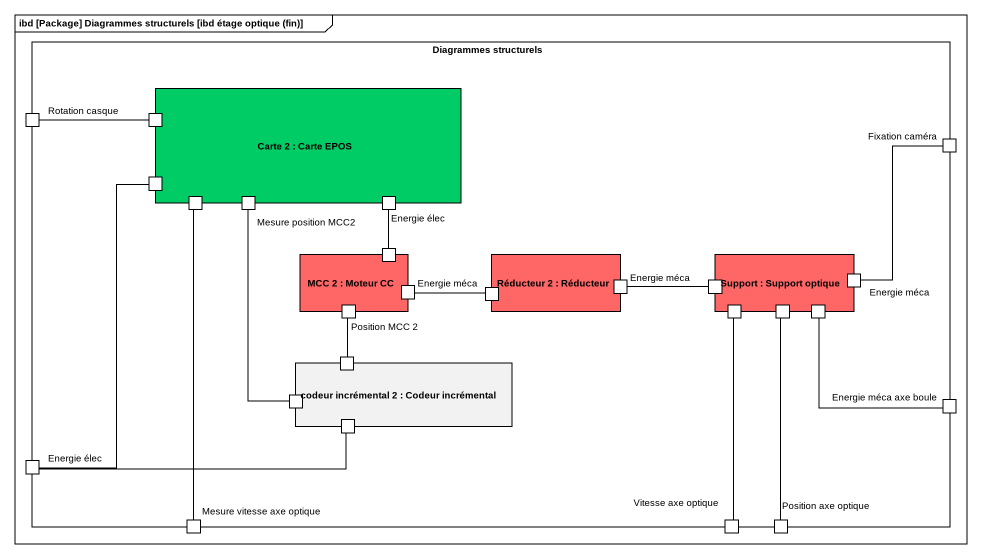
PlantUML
@startuml
mainframe ibd [Package] Diagrammes structurels [ibd étage optique (fin)]
rectangle "Diagrammes structurels" as Diagrammes_structurels {
  rectangle "Carte 2 : Carte EPOS" as Carte_2 #00CC66 {
    port " " as port1
    port " " as port2
    port " " as port3
    port " " as port4
    port "Energie élec" as Energie_élec
  }
  port "Rotation casque" as Rotation_casque
  port "Fixation caméra" as Fixation_caméra
  rectangle "MCC 2 : Moteur CC" as MCC_2 #FF6666 {
    port " " as port5
    port "Energie méca" as Energie_méca
    port "Position MCC 2" as Position_MCC_2
  }
  rectangle "Réducteur 2 : Réducteur" as Réducteur_2 #FF6666 {
    port " " as port6
    port "Energie méca" as Energie_méca_2
  }
  rectangle "Support : Support optique" as Support #FF6666 {
    port " " as port7
    port "Energie méca" as Energie_méca_3
    port "Vitesse axe optique" as Vitesse_axe_optique
    port " " as port8
    port " " as port9
  }
  rectangle "codeur incrémental 2 : Codeur incrémental" as codeur_incrémental_2 {
    port " " as port10
    port "Mesure position MCC2" as Mesure_position_MCC2
    port " " as port11
  }
  port "Energie méca axe boule" as Energie_méca_axe_boule
  port "Energie élec" as Energie_élec_2
  port "Mesure vitesse axe optique" as Mesure_vitesse_axe_optique
  port " " as port12
  port "Position axe optique" as Position_axe_optique
}
port1 -left- Rotation_casque
port3 -- Mesure_vitesse_axe_optique
Energie_élec -- port5
Energie_méca -right- port6
Energie_méca_2 -right- port7
Energie_méca_3 -up- Fixation_caméra
Position_MCC_2 -- port10
Vitesse_axe_optique -- port12
port8 -- Position_axe_optique
port9 -- Energie_méca_axe_boule
Mesure_position_MCC2 -up- port4
Energie_élec_2 -up- port2
Energie_élec_2 -right- port11
@enduml
